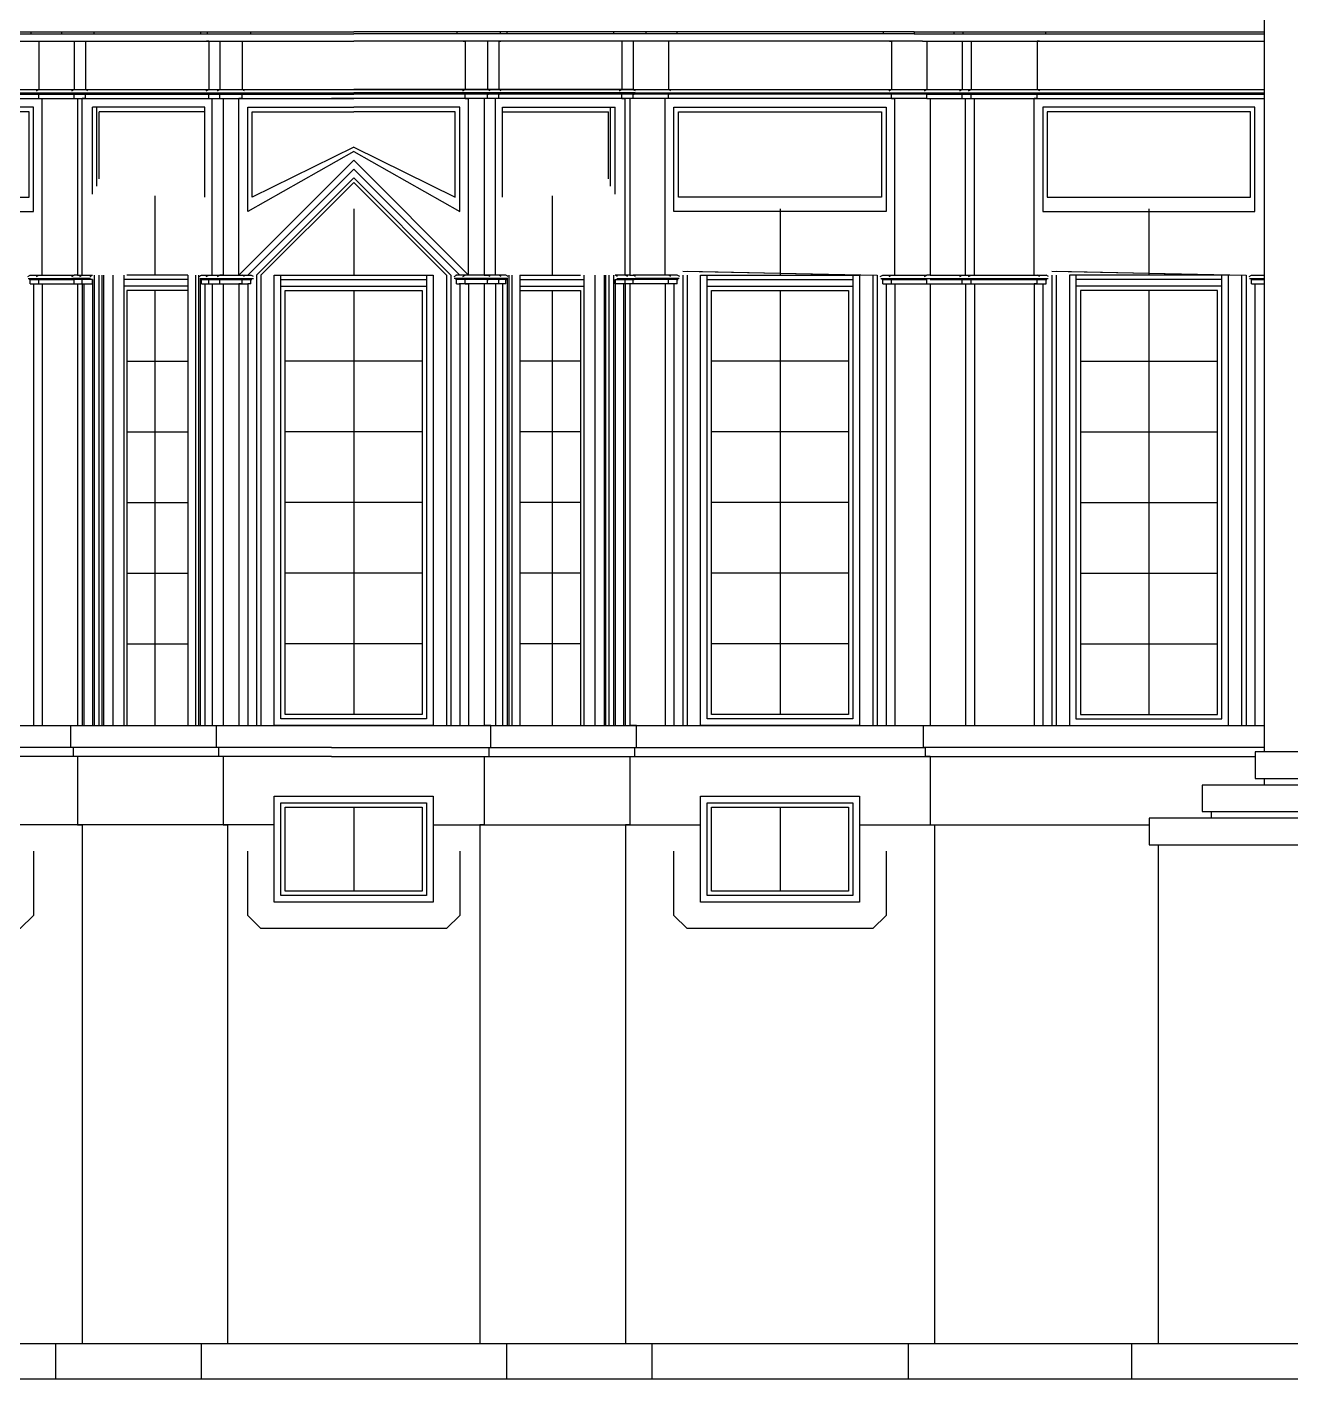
# Model space of a CAD drawing. Header units: metres. Extents: x -770 to 770, y 0 to 641.
# Drawn here: x -381.1 to -95, y 0 to 306.2 of the extents above; entities that cross this region are included whole.
import ezdxf

# ---------------------------------------------------------------- set-up
doc = ezdxf.new("R2010")
doc.units = ezdxf.units.M

msp = doc.modelspace()

# ---------------------------------------------------------------- linework, layer by layer
at = {"layer": 'EL-Stair'}
for points in [[(103.71, 142), (-103.09, 142), (-103.09, 136), (103.71, 136)], [(-101.09, 136), (-101.09, 134.5), (-115.09, 134.5), (-115.09, 128.5), (115.71, 128.5)], [(-113.09, 128.5), (-113.09, 127), (-127.09, 127), (-127.09, 121), (127.71, 121)], [(-125.09, 121), (-125.09, 119.5)]]:
    msp.add_lwpolyline(points, dxfattribs=at)
at = {"layer": 'EL-Trim', "color": 8}
for p, q in [((-312.19, 143), (-436.42, 143)), ((-312.19, 143), (-177.96, 143)), ((-101.09, 143), (-177.73, 143))]:
    msp.add_line(p, q, dxfattribs=at)
at = {"layer": 'EL-Wall'}
for p, q in [((-370.73, 143), (-370.73, 141)), ((-369.69, 141), (-370.73, 141)), ((-337.78, 143, -0.34), (-337.78, 141, -0.34)), ((-336.74, 141, -0.34), (-337.78, 141, -0.34)), ((-277.63, 141, -0.34), (-276.59, 141, -0.34)), ((-276.59, 143, -0.34), (-276.59, 141, -0.34)), ((-244.67, 141), (-243.63, 141)), ((-243.63, 143), (-243.63, 141)), ((-177.73, 141), (-177.73, 143)), ((-176.69, 141), (-177.73, 141))]:
    msp.add_line(p, q, dxfattribs=at)
for points in [[(-370.73, 143), (-371.19, 143), (-371.19, 148), (-369.69, 148)], [(-243.63, 143), (-243.17, 143), (-243.17, 148), (-244.67, 148)], [(-177.73, 143), (-178.19, 143), (-178.19, 148), (-101.09, 148)]]:
    msp.add_lwpolyline(points, dxfattribs=at)
at = {"layer": 'EL-Wall', "elevation": -0.34}
for points in [[(-337.78, 143), (-338.24, 143), (-338.24, 148), (-336.74, 148)], [(-276.59, 143), (-276.13, 143), (-276.13, 148), (-277.63, 148)]]:
    msp.add_lwpolyline(points, dxfattribs=at)
at = {"layer": 'EL-Window'}
for p, q in [((-210.69, 265), (-210.69, 250)), ((-127.19, 265), (-127.19, 250)), ((-227.19, 249), (-194.19, 249)), ((-225.69, 250), (-195.69, 250)), ((-110.69, 249), (-143.69, 249)), ((-112.19, 250), (-142.19, 250)), ((-227.19, 247.5), (-194.19, 247.5)), ((-210.69, 246.5), (-210.69, 150.5)), ((-110.69, 247.5), (-143.69, 247.5)), ((-127.19, 246.5), (-127.19, 150.5)), ((-195.19, 230.5), (-226.19, 230.5)), ((-142.69, 230.5), (-111.69, 230.5)), ((-195.19, 214.5), (-226.19, 214.5)), ((-142.69, 214.5), (-111.69, 214.5)), ((-195.19, 198.5), (-226.19, 198.5)), ((-142.69, 198.5), (-111.69, 198.5)), ((-195.19, 182.5), (-226.19, 182.5)), ((-142.69, 182.5), (-111.69, 182.5)), ((-195.19, 166.5), (-226.19, 166.5)), ((-142.69, 166.5), (-111.69, 166.5))]:
    msp.add_line(p, q, dxfattribs=at)
at = {"layer": 'EL-Window', "color": 1}
for points in [[(-192.69, 250), (-192.69, 148), (-228.69, 148), (-228.69, 250)], [(-145.19, 250), (-145.19, 148), (-109.19, 148), (-109.19, 250)]]:
    msp.add_lwpolyline(points, close=True, dxfattribs=at)
at = {"layer": 'EL-Window', "color": 8}
for points in [[(-194.19, 250), (-194.19, 149.5), (-227.19, 149.5), (-227.19, 250)], [(-143.69, 250), (-143.69, 149.5), (-110.69, 149.5), (-110.69, 250)], [(-195.19, 246.5), (-195.19, 150.5), (-226.19, 150.5), (-226.19, 246.5)], [(-142.69, 246.5), (-142.69, 150.5), (-111.69, 150.5), (-111.69, 246.5)]]:
    msp.add_lwpolyline(points, close=True, dxfattribs=at)
for points in [[(-225.69, 250), (-195.69, 250)], [(-112.19, 250), (-142.19, 250)]]:
    msp.add_lwpolyline(points, dxfattribs=at)
at = {"layer": 'FP-Above'}
for points in [[(-290.69, 119.5), (-290.69, 109.5), (-323.69, 109.5), (-323.69, 119.5)], [(-291.69, 119.5), (-291.69, 110.5), (-322.69, 110.5), (-322.69, 119.5)], [(-307.19, 119.5), (-307.19, 110.5)], [(-194.19, 119.5), (-194.19, 109.5), (-227.19, 109.5), (-227.19, 119.5)], [(-195.19, 119.5), (-195.19, 110.5), (-226.19, 110.5), (-226.19, 119.5)], [(-210.69, 119.5), (-210.69, 110.5)]]:
    msp.add_lwpolyline(points, dxfattribs=at)
at = {"layer": 'FP-Footing'}
for p, q in [((-368.69, 119.5), (-368.69, 8)), ((-335.74, 119.5, -0.34), (-335.74, 8, -0.34)), ((-278.63, 119.5, -0.34), (-278.63, 8, -0.34)), ((-245.69, 119.5), (-245.69, 8)), ((-175.69, 119.5), (-175.69, 8)), ((-125.09, 119.5), (-125.09, 8)), ((-769.69, 8), (769.69, 8)), ((-374.69, 8), (-374.69, 0)), ((-341.74, 8, -0.34), (-341.74, 0, -0.34)), ((-272.63, 8, -0.34), (-272.63, 0, -0.34)), ((-239.69, 8), (-239.69, 0)), ((-181.69, 8), (-181.69, 0)), ((-131.09, 8), (-131.09, 0)), ((-769.69, 0), (0.31, 0))]:
    msp.add_line(p, q, dxfattribs=at)
for points in [[(-379.69, 119.5), (-379.69, 105), (-382.69, 102), (-424.69, 102), (-427.69, 105), (-427.69, 119.5)], [(-283.19, 119.5), (-283.19, 105), (-286.19, 102), (-328.19, 102), (-331.19, 105), (-331.19, 119.5)], [(-289.19, 119.5), (-289.19, 108), (-325.19, 108), (-325.19, 119.5)], [(-186.69, 119.5), (-186.69, 105), (-189.69, 102), (-231.69, 102), (-234.69, 105), (-234.69, 119.5)], [(-192.69, 119.5), (-192.69, 108), (-228.69, 108), (-228.69, 119.5)]]:
    msp.add_lwpolyline(points, dxfattribs=at)
at = {"layer": 'FP-Hatch'}
for p, q in [((-307.19, 265), (-307.19, 250)), ((-344.76, 249, -0.34), (-359.24, 249, -0.34)), ((-344.76, 250, -0.34), (-358.53, 250, -0.34)), ((-323.69, 249), (-290.69, 249)), ((-322.19, 250), (-292.19, 250)), ((-269.61, 250, -0.34), (-255.84, 250, -0.34)), ((-269.61, 249, -0.34), (-255.13, 249, -0.34)), ((-344.76, 247.5, -0.34), (-359.24, 247.5, -0.34)), ((-323.69, 247.5), (-290.69, 247.5)), ((-307.19, 246.5), (-307.19, 150.5)), ((-269.61, 247.5, -0.34), (-255.13, 247.5, -0.34)), ((-358.53, 230.5, -0.34), (-344.76, 230.5, -0.34)), ((-291.69, 230.5), (-322.69, 230.5)), ((-255.84, 230.5, -0.34), (-269.61, 230.5, -0.34)), ((-358.53, 214.5, -0.34), (-344.76, 214.5, -0.34)), ((-291.69, 214.5), (-322.69, 214.5)), ((-255.84, 214.5, -0.34), (-269.61, 214.5, -0.34)), ((-358.53, 198.5, -0.34), (-344.76, 198.5, -0.34)), ((-291.69, 198.5), (-322.69, 198.5)), ((-255.84, 198.5, -0.34), (-269.61, 198.5, -0.34)), ((-358.53, 182.5, -0.34), (-344.76, 182.5, -0.34)), ((-291.69, 182.5), (-322.69, 182.5)), ((-255.84, 182.5, -0.34), (-269.61, 182.5, -0.34)), ((-358.53, 166.5, -0.34), (-344.76, 166.5, -0.34)), ((-291.69, 166.5), (-322.69, 166.5)), ((-255.84, 166.5, -0.34), (-269.61, 166.5, -0.34))]:
    msp.add_line(p, q, dxfattribs=at)
at = {"layer": 'FP-Hatch', "elevation": -0.34}
for points in [[(-352.17, 250), (-352.17, 267.92)], [(-262.2, 250), (-262.2, 267.92)], [(-344.76, 246.5), (-358.53, 246.5)], [(-352.17, 148), (-352.17, 246.56)], [(-269.61, 246.5), (-255.84, 246.5)], [(-262.2, 148), (-262.2, 246.56)]]:
    msp.add_lwpolyline(points, dxfattribs=at)
at = {"layer": 'FP-Proposed Wall'}
for p, q in [((-101.09, 322), (-101.09, 142)), ((-373.31, 305.12), (-373.31, 304.62)), ((-340.37, 305.12, -0.34), (-340.37, 304.62, -0.34)), ((-274, 305.12, -0.34), (-274, 304.62, -0.34)), ((-241.04, 305.12), (-241.04, 304.62)), ((-241.04, 305.12), (-241.04, 304.62)), ((-180.31, 305.12), (-180.31, 304.62)), ((-371.44, 303), (-370.44, 303)), ((-370.44, 303), (-370.44, 292)), ((-338.49, 303, -0.34), (-337.49, 303, -0.34)), ((-337.49, 303, -0.34), (-337.49, 292, -0.34)), ((-275.88, 303, -0.34), (-276.88, 303, -0.34)), ((-276.88, 303, -0.34), (-276.88, 292, -0.34)), ((-243.92, 303), (-243.92, 292)), ((-242.92, 303), (-243.92, 303)), ((-243.91, 302.99), (-243.92, 291.99)), ((-242.91, 302.99), (-243.91, 302.99)), ((-178.44, 303), (-177.44, 303)), ((-177.44, 303), (-177.44, 292)), ((-370.99, 291.72), (-370.44, 292)), ((-370.99, 291.72), (-370.44, 292)), ((-370.44, 291), (-370.63, 291)), ((-370.44, 290), (-370.44, 291)), ((-338.04, 291.72, -0.34), (-337.49, 292, -0.34)), ((-337.49, 291, -0.34), (-337.68, 291, -0.34)), ((-337.49, 290, -0.34), (-337.49, 291, -0.34)), ((-276.33, 291.72, -0.34), (-276.88, 292, -0.34)), ((-276.88, 291, -0.34), (-276.69, 291, -0.34)), ((-276.88, 290, -0.34), (-276.88, 291, -0.34)), ((-243.37, 291.72), (-243.92, 292)), ((-243.37, 291.72), (-243.92, 291.99)), ((-243.92, 291), (-243.73, 291)), ((-243.92, 290), (-243.92, 291)), ((-243.92, 289.99), (-243.92, 290.99)), ((-243.92, 290.99), (-243.73, 290.99)), ((-177.99, 291.72), (-177.44, 292)), ((-177.44, 291), (-177.63, 291)), ((-177.44, 290), (-177.44, 291)), ((-370.44, 290), (-369.69, 290)), ((-369.69, 290), (-369.69, 250)), ((-337.49, 290, -0.34), (-336.74, 290, -0.34)), ((-276.88, 290, -0.34), (-277.63, 290, -0.34)), ((-243.92, 290), (-244.67, 290)), ((-244.67, 290), (-244.67, 250)), ((-243.92, 289.99), (-244.67, 289.99)), ((-177.44, 290), (-176.69, 290)), ((-370.99, 249.72), (-370.44, 250)), ((-370.44, 249), (-370.63, 249)), ((-369.69, 250), (-370.44, 250)), ((-370.44, 248), (-370.44, 249)), ((-338.04, 249.72, -0.34), (-337.49, 250, -0.34)), ((-337.49, 249, -0.34), (-337.68, 249, -0.34)), ((-336.74, 250, -0.34), (-337.49, 250, -0.34)), ((-337.49, 248, -0.34), (-337.49, 249, -0.34)), ((-277.63, 250, -0.34), (-276.88, 250, -0.34)), ((-276.33, 249.72, -0.34), (-276.88, 250, -0.34)), ((-276.88, 249, -0.34), (-276.69, 249, -0.34)), ((-276.88, 248, -0.34), (-276.88, 249, -0.34)), ((-244.67, 250), (-243.92, 250)), ((-244.67, 249.99), (-243.92, 249.99)), ((-243.37, 249.72), (-243.92, 250)), ((-243.37, 249.72), (-243.92, 249.99)), ((-243.92, 249), (-243.73, 249)), ((-243.92, 248), (-243.92, 249)), ((-243.92, 247.99), (-243.92, 248.99)), ((-243.92, 248.99), (-243.73, 248.99)), ((-177.99, 249.72), (-177.44, 250)), ((-177.44, 249), (-177.63, 249)), ((-176.69, 250), (-177.44, 250)), ((-177.44, 248), (-177.44, 249)), ((-370.44, 248), (-369.69, 248)), ((-369.69, 248), (-369.69, 148)), ((-337.49, 248, -0.34), (-336.74, 248, -0.34)), ((-276.88, 248, -0.34), (-277.63, 248, -0.34)), ((-244.67, 248), (-244.67, 148)), ((-243.92, 248), (-244.67, 248)), ((-243.92, 247.99), (-244.67, 247.99)), ((-177.44, 248), (-176.69, 248)), ((-436.19, 148), (-178.19, 148))]:
    msp.add_line(p, q, dxfattribs=at)
at = {"layer": 'FP-Proposed Wall', "color": 8}
for p, q in [((-436.94, 305.12), (-307.19, 305.12)), ((-436.28, 304.62), (-307.19, 304.62)), ((-380.31, 305.12), (-380.31, 304.62)), ((-373.31, 305.12), (-307.19, 305.12, -0.34)), ((-373.31, 305.12), (-307.19, 305.12, -1.81)), ((-373.31, 304.62), (-307.19, 304.62, -0.34)), ((-373.31, 304.62), (-307.19, 304.62, -1.81)), ((-366.02, 305.12, -0.34), (-366.02, 304.62, -0.34)), ((-341.88, 305.12, -0.34), (-341.88, 304.62, -0.34)), ((-330.56, 305.12), (-330.56, 304.62)), ((-180.31, 305.12), (-307.19, 305.12)), ((-241.04, 305.12), (-307.19, 305.12, -1.81)), ((-241.04, 305.12), (-307.19, 305.12, -0.34)), ((-180.31, 304.62), (-307.19, 304.62)), ((-241.04, 304.62), (-307.19, 304.62, -1.81)), ((-241.04, 304.62), (-307.19, 304.62, -0.34)), ((-283.81, 305.12), (-283.81, 304.62)), ((-272.49, 305.12, -0.34), (-272.49, 304.62, -0.34)), ((-248.35, 305.12, -0.34), (-248.35, 304.62, -0.34)), ((-234.07, 305.12), (-234.07, 304.62)), ((-187.32, 305.12), (-187.32, 304.62)), ((-180.31, 305.12), (-101.09, 305.12)), ((-180.31, 304.62), (-101.09, 304.62)), ((-169.31, 305.12), (-169.31, 304.62)), ((-150.56, 305.12), (-150.56, 304.62)), ((-378.94, 303), (-378.44, 303)), ((-378.44, 303), (-378.44, 292)), ((-367.9, 303, -0.34), (-367.9, 292, -0.34)), ((-340.01, 303, -0.34), (-340.01, 292, -0.34)), ((-332.44, 303), (-332.44, 292)), ((-281.94, 303), (-281.94, 292)), ((-274.36, 303, -0.34), (-274.36, 292, -0.34)), ((-246.47, 303, -0.34), (-246.47, 292, -0.34)), ((-235.94, 303), (-235.94, 292)), ((-235.44, 303), (-235.94, 303)), ((-185.94, 303), (-185.44, 303)), ((-185.44, 303), (-185.44, 292)), ((-167.94, 303), (-167.44, 303)), ((-167.44, 303), (-167.44, 292)), ((-152.44, 303), (-152.44, 292)), ((-151.94, 303), (-152.44, 303)), ((-700.88, 291.25), (-101.09, 291.25)), ((-700.44, 292), (-101.09, 292)), ((-436.75, 291), (-312.19, 291)), ((-378.99, 291.72), (-378.44, 292)), ((-378.44, 290), (-378.44, 291)), ((-370.88, 291.25), (-307.19, 291.25, -0.34)), ((-370.88, 291.25), (-307.19, 291.25, -0.34)), ((-370.44, 292), (-307.19, 292, -0.34)), ((-370.44, 292), (-307.19, 292, -0.34)), ((-370.44, 291), (-307.19, 291, -0.34)), ((-370.44, 291), (-307.19, 291, -0.34)), ((-367.35, 291.72, -0.34), (-367.9, 292, -0.34)), ((-367.9, 291, -0.34), (-367.71, 291, -0.34)), ((-367.9, 290, -0.34), (-367.9, 291, -0.34)), ((-340.56, 291.72, -0.34), (-340.01, 292, -0.34)), ((-340.01, 291, -0.34), (-340.2, 291, -0.34)), ((-340.01, 290, -0.34), (-340.01, 291, -0.34)), ((-331.89, 291.72), (-332.44, 292)), ((-332.44, 291), (-332.25, 291)), ((-332.44, 290), (-332.44, 291)), ((-177.63, 291), (-312.19, 291)), ((-243.92, 292), (-307.19, 292, -0.34)), ((-243.92, 292), (-307.19, 292, -0.34)), ((-243.48, 291.25), (-307.19, 291.25, -0.34)), ((-243.48, 291.25), (-307.19, 291.25, -0.34)), ((-243.92, 291), (-307.19, 291, -0.34)), ((-243.92, 291), (-307.19, 291, -0.34)), ((-282.48, 291.72), (-281.94, 292)), ((-281.94, 291), (-282.12, 291)), ((-281.94, 290), (-281.94, 291)), ((-273.82, 291.72, -0.34), (-274.36, 292, -0.34)), ((-274.36, 291, -0.34), (-274.18, 291, -0.34)), ((-274.36, 290, -0.34), (-274.36, 291, -0.34)), ((-247.02, 291.72, -0.34), (-246.47, 292, -0.34)), ((-246.47, 291, -0.34), (-246.66, 291, -0.34)), ((-246.47, 290, -0.34), (-246.47, 291, -0.34)), ((-235.39, 291.72), (-235.94, 292)), ((-235.94, 291), (-235.75, 291)), ((-235.94, 290), (-235.94, 291)), ((-185.99, 291.72), (-185.44, 292)), ((-185.44, 291), (-185.63, 291)), ((-185.44, 290), (-185.44, 291)), ((-177.44, 291), (-101.09, 291)), ((-167.99, 291.72), (-167.44, 292)), ((-167.44, 290), (-167.44, 291)), ((-151.89, 291.72), (-152.44, 292)), ((-152.44, 290), (-152.44, 291)), ((-378.44, 290), (-377.69, 290)), ((-377.69, 250), (-377.69, 290)), ((-367.9, 290, -0.34), (-368.65, 290, -0.34)), ((-368.65, 250, -0.34), (-368.65, 290, -0.34)), ((-366.33, 268.35, -0.34), (-366.33, 288, -0.34)), ((-365.33, 270.16, -0.34), (-365.33, 288, -0.34)), ((-340.01, 290, -0.34), (-339.26, 290, -0.34)), ((-339.26, 250, -0.34), (-339.26, 290, -0.34)), ((-332.44, 290), (-333.19, 290)), ((-333.19, 250), (-333.19, 290)), ((-281.94, 290), (-281.19, 290)), ((-281.19, 250), (-281.19, 290)), ((-274.36, 290, -0.34), (-275.11, 290, -0.34)), ((-275.11, 250, -0.34), (-275.11, 290, -0.34)), ((-249.04, 270.16, -0.34), (-249.04, 288, -0.34)), ((-248.04, 268.35, -0.34), (-248.04, 288, -0.34)), ((-246.47, 290, -0.34), (-245.72, 290, -0.34)), ((-245.72, 250, -0.34), (-245.72, 290, -0.34)), ((-235.94, 290), (-236.69, 290)), ((-236.69, 250), (-236.69, 290)), ((-185.44, 290), (-184.69, 290)), ((-184.69, 250), (-184.69, 290)), ((-167.44, 290), (-166.69, 290)), ((-166.69, 250), (-166.69, 290)), ((-152.44, 290), (-153.19, 290)), ((-153.19, 250), (-153.19, 290)), ((-364.83, 271.83, -0.34), (-364.83, 287, -0.34)), ((-340.87, 287), (-364.83, 287)), ((-273.5, 287), (-249.54, 287)), ((-249.54, 271.83, -0.34), (-249.54, 287, -0.34)), ((-380.88, 249.25), (-370.88, 249.25)), ((-380.44, 249), (-370.63, 249)), ((-378.99, 249.72), (-378.44, 250)), ((-378.44, 248), (-378.44, 249)), ((-366.77, 249.25), (-370.88, 249.25, 0.34)), ((-366.33, 249), (-370.63, 249, 0.34)), ((-364.91, 250, -0.34), (-364.91, 148, -0.34)), ((-364.21, 250, -0.34), (-364.21, 148, -0.34)), ((-363.85, 250, -0.34), (-363.85, 148, -0.34)), ((-342.06, 249.25), (-329.89, 249.25)), ((-341.81, 249), (-330.33, 249)), ((-340.56, 249.72, -0.34), (-340.01, 250, -0.34)), ((-340.01, 249, -0.34), (-340.2, 249, -0.34)), ((-340.01, 248, -0.34), (-340.01, 249, -0.34)), ((-331.89, 249.72), (-332.44, 250)), ((-332.44, 249), (-332.25, 249)), ((-332.44, 248), (-332.44, 249)), ((-272.31, 249.25), (-284.48, 249.25)), ((-272.56, 249), (-284.04, 249)), ((-282.48, 249.72), (-281.94, 250)), ((-281.94, 249), (-282.12, 249)), ((-281.94, 248), (-281.94, 249)), ((-273.82, 249.72, -0.34), (-274.36, 250, -0.34)), ((-274.36, 249, -0.34), (-274.18, 249, -0.34)), ((-274.36, 248, -0.34), (-274.36, 249, -0.34)), ((-250.52, 250, -0.34), (-250.52, 148, -0.34)), ((-250.17, 250, -0.34), (-250.17, 148, -0.34)), ((-249.46, 250, -0.34), (-249.46, 148, -0.34)), ((-248.04, 249), (-243.73, 249, 0.34)), ((-247.61, 249.25), (-243.48, 249.25, 0.34)), ((-233.94, 249), (-243.75, 249)), ((-233.5, 249.25), (-243.5, 249.25)), ((-235.39, 249.72), (-235.94, 250)), ((-235.94, 248), (-235.94, 249)), ((-187.88, 249.25), (-150, 249.25)), ((-187.44, 249), (-177.63, 249)), ((-185.99, 249.72), (-185.44, 250)), ((-185.44, 248), (-185.44, 249)), ((-176.69, 249), (-150.44, 249)), ((-167.99, 249.72), (-167.44, 250)), ((-167.44, 248), (-167.44, 249)), ((-151.89, 249.72), (-152.44, 250)), ((-152.44, 248), (-152.44, 249)), ((-104.38, 249.25), (-101.09, 249.25)), ((-103.94, 249), (-101.09, 249)), ((-378.44, 248), (-377.69, 248)), ((-368.65, 248, -0.34), (-368.65, 148, -0.34)), ((-368.3, 248, -0.34), (-368.3, 148, -0.34)), ((-358.53, 246.5, -0.34), (-358.53, 148, -0.34)), ((-340.01, 248, -0.34), (-339.26, 248, -0.34)), ((-332.44, 248), (-333.19, 248)), ((-281.94, 248), (-281.19, 248)), ((-274.36, 248, -0.34), (-275.11, 248, -0.34)), ((-255.84, 246.5, -0.34), (-255.84, 148, -0.34)), ((-246.08, 248, -0.34), (-246.08, 148, -0.34)), ((-245.72, 248, -0.34), (-245.72, 148, -0.34)), ((-235.94, 248), (-236.69, 248)), ((-185.44, 248), (-184.69, 248)), ((-167.44, 248), (-166.69, 248)), ((-152.44, 248), (-153.19, 248))]:
    msp.add_line(p, q, dxfattribs=at)
at = {"layer": 'FP-Proposed Wall', "color": 1}
for p, q in [((-436.94, 303), (-307.19, 303)), ((-370.44, 303), (-307.19, 303, -0.34)), ((-370.44, 303), (-307.19, 303, -1.81)), ((-178.44, 303), (-307.19, 303)), ((-243.92, 303), (-307.19, 303, -1.81)), ((-243.92, 303), (-307.19, 303, -0.34)), ((-177.44, 303), (-101.09, 303)), ((-436.94, 290), (-312.19, 290)), ((-369.69, 290), (-307.19, 290, -0.34)), ((-369.69, 290), (-307.19, 290, -0.34)), ((-177.44, 290), (-312.19, 290)), ((-244.67, 290), (-307.19, 290, -0.34)), ((-244.67, 290), (-307.19, 290, -0.34)), ((-176.69, 290), (-101.09, 290)), ((-361.73, 250, -0.34), (-361.73, 148, -0.34)), ((-359.24, 250, -0.34), (-359.24, 148, -0.34)), ((-344.76, 250, -0.34), (-344.76, 148, -0.34)), ((-269.61, 250, -0.34), (-269.61, 148, -0.34)), ((-255.13, 250, -0.34), (-255.13, 148, -0.34)), ((-252.64, 250, -0.34), (-252.64, 148, -0.34)), ((-312.19, 141), (-437.69, 141)), ((-312.19, 141), (-103.09, 141)), ((101.71, 134.5), (-101.09, 134.5)), ((113.71, 127), (-113.09, 127)), ((-325.19, 125.5), (-385.69, 125.5)), ((-289.19, 125.5), (-228.69, 125.5)), ((-192.69, 125.5), (-127.09, 125.5))]:
    msp.add_line(p, q, dxfattribs=at)
at = {"layer": 'FP-Proposed Wall', "color": 8, "elevation": -0.34}
for points in [[(-367.9, 303), (-367.4, 303)], [(-340.01, 303), (-340.51, 303)], [(-274.36, 303), (-273.86, 303)], [(-246.47, 303), (-246.97, 303)], [(-340.87, 267.62), (-340.87, 288)], [(-273.5, 267.62), (-273.5, 288)], [(-342.99, 250), (-342.99, 148)], [(-342.29, 250), (-342.29, 148)], [(-341.93, 250), (-341.93, 250)], [(-341.93, 249.21), (-341.93, 148)], [(-339.26, 250), (-339.26, 250)], [(-275.11, 250), (-275.11, 250)], [(-272.44, 250), (-272.44, 250)], [(-272.44, 249.21), (-272.44, 148)], [(-272.09, 250), (-272.09, 148)], [(-271.38, 250), (-271.38, 148)], [(-339.26, 248), (-339.26, 148)], [(-275.11, 248), (-275.11, 148)]]:
    msp.add_lwpolyline(points, dxfattribs=at)
at = {"layer": 'FP-Proposed Wall', "color": 8}
for points in [[(-332.44, 303), (-331.94, 303)], [(-282.44, 303), (-281.94, 303)], [(-340.87, 288), (-366.33, 288)], [(-307.19, 278), (-331.19, 264.42), (-331.19, 288), (-307.19, 288)], [(-307.19, 278), (-283.19, 264.42), (-283.19, 288), (-307.19, 288)], [(-273.5, 288), (-248.04, 288)], [(-307.19, 279), (-330.19, 267.66), (-330.19, 287), (-307.19, 287)], [(-307.19, 279), (-284.19, 267.66), (-284.19, 287), (-307.19, 287)], [(-307.19, 276), (-333.19, 250)], [(-307.19, 276), (-281.19, 250)], [(-307.19, 272), (-329.19, 250), (-329.19, 148)], [(-307.19, 271), (-328.19, 250), (-328.19, 148)], [(-307.19, 272), (-285.19, 250), (-285.19, 148)], [(-307.19, 271), (-286.19, 250), (-286.19, 148)], [(-333.19, 250), (-333.19, 250)], [(-322.19, 250), (-292.19, 250)], [(-281.19, 250), (-281.19, 250)], [(-232.69, 250), (-232.69, 148)], [(-232.67, 250.91), (-188.69, 250), (-188.69, 148)], [(-231.69, 250), (-231.69, 148)], [(-231.67, 250.87), (-189.69, 250), (-189.69, 148)], [(-149.19, 250), (-149.19, 148)], [(-149.17, 250.91), (-105.19, 250), (-105.19, 148)], [(-148.19, 250), (-148.19, 148)], [(-148.17, 250.87), (-106.19, 250), (-106.19, 148)], [(-377.69, 248), (-377.69, 148)], [(-333.19, 248), (-333.19, 148)], [(-281.19, 248), (-281.19, 148)], [(-236.69, 248), (-236.69, 148)], [(-184.69, 248), (-184.69, 148)], [(-166.69, 248), (-166.69, 148)], [(-153.19, 248), (-153.19, 148)], [(-323.69, 119.5), (-323.69, 130.5), (-290.69, 130.5)], [(-322.69, 119.5), (-322.69, 129.5), (-291.69, 129.5)], [(-307.19, 129.5), (-307.19, 119.5)], [(-291.69, 129.5), (-291.69, 119.5)], [(-290.69, 130.5), (-290.69, 119.5)], [(-227.19, 119.5), (-227.19, 130.5), (-194.19, 130.5)], [(-226.19, 119.5), (-226.19, 129.5), (-195.19, 129.5)], [(-210.69, 129.5), (-210.69, 119.5)], [(-195.19, 129.5), (-195.19, 119.5)], [(-194.19, 130.5), (-194.19, 119.5)]]:
    msp.add_lwpolyline(points, dxfattribs=at)
for points in [[(-379.69, 288), (-427.69, 288), (-427.69, 264.42), (-379.69, 264.42)], [(-234.69, 288), (-186.69, 288), (-186.69, 264.42), (-234.69, 264.42)], [(-103.19, 288), (-151.19, 288), (-151.19, 264.42), (-103.19, 264.42)], [(-380.69, 287), (-426.69, 287), (-426.69, 267.66), (-380.69, 267.66)], [(-233.69, 287), (-187.69, 287), (-187.69, 267.66), (-233.69, 267.66)], [(-104.19, 287), (-150.19, 287), (-150.19, 267.66), (-104.19, 267.66)], [(-290.69, 250), (-290.69, 149.5), (-323.69, 149.5), (-323.69, 250)], [(-291.69, 246.5), (-291.69, 150.5), (-322.69, 150.5), (-322.69, 246.5)]]:
    msp.add_lwpolyline(points, close=True, dxfattribs=at)
at = {"layer": 'FP-Proposed Wall'}
for points in [[(-369.69, 290), (-369.69, 250)], [(-244.67, 289.99), (-244.67, 249.99)], [(-176.69, 290), (-176.69, 250)], [(-369.69, 248), (-369.69, 148)], [(-244.67, 247.99), (-244.68, 147.99)], [(-176.69, 248), (-176.69, 148)], [(-369.69, 141), (-369.69, 125.5), (-368.69, 125.5), (-368.69, 119.5)], [(-244.69, 141), (-244.69, 125.5), (-245.69, 125.5), (-245.69, 119.5)], [(-176.69, 141), (-176.69, 125.5), (-175.69, 125.5), (-175.69, 119.5)]]:
    msp.add_lwpolyline(points, dxfattribs=at)
at = {"layer": 'FP-Proposed Wall', "elevation": -0.34}
for points in [[(-336.74, 290), (-336.74, 250)], [(-277.63, 290), (-277.63, 250)], [(-336.74, 248), (-336.74, 148)], [(-277.63, 248), (-277.63, 148)], [(-336.74, 141), (-336.74, 125.5), (-335.74, 125.5), (-335.74, 119.5)], [(-277.63, 141), (-277.63, 125.5), (-278.63, 125.5), (-278.63, 119.5)]]:
    msp.add_lwpolyline(points, dxfattribs=at)
at = {"layer": 'FP-Proposed Wall', "color": 1}
msp.add_lwpolyline([(-289.19, 250), (-289.19, 148), (-325.19, 148), (-325.19, 250)], close=True, dxfattribs=at)
for points in [[(-325.19, 119.5), (-325.19, 132), (-289.19, 132)], [(-289.19, 132), (-289.19, 119.5)], [(-228.69, 119.5), (-228.69, 132), (-192.69, 132)], [(-192.69, 132), (-192.69, 119.5)]]:
    msp.add_lwpolyline(points, dxfattribs=at)
at = {"layer": 'FP-Stair'}
for p, q in [((-171.31, 305.12), (-171.31, 304.62)), ((-169.94, 303), (-169.44, 303)), ((-169.44, 303), (-169.44, 292)), ((-169.99, 291.72), (-169.44, 292)), ((-169.44, 291), (-169.63, 291)), ((-169.44, 290), (-169.44, 291)), ((-169.44, 290), (-168.69, 290)), ((-168.69, 250), (-168.69, 290)), ((-380.99, 249.72), (-380.44, 250)), ((-380.44, 249), (-380.63, 249)), ((-380.44, 250), (-370.44, 250)), ((-380.44, 248), (-380.44, 249)), ((-369.69, 250, 0.34), (-366.33, 250)), ((-369.2, 249.72, -0.34), (-368.65, 250, -0.34)), ((-368.65, 249, -0.34), (-368.84, 249, -0.34)), ((-368.65, 249, -0.34), (-368.84, 249, -0.34)), ((-368.65, 248, -0.34), (-368.65, 249, -0.34)), ((-366.88, 249.72, -0.34), (-366.33, 250, -0.34)), ((-366.33, 249, -0.34), (-366.52, 249, -0.34)), ((-366.33, 249, -0.34), (-366.33, 148, -0.34)), ((-366.33, 248, -0.34), (-366.33, 249, -0.34)), ((-365.97, 250, -0.34), (-365.97, 148, -0.34)), ((-342.17, 249.72, -0.34), (-341.62, 250, -0.34)), ((-341.62, 249, -0.34), (-341.81, 249, -0.34)), ((-341.62, 250), (-330.33, 250)), ((-341.62, 248, -0.34), (-341.62, 249, -0.34)), ((-329.89, 249.72), (-330.44, 250)), ((-330.44, 249), (-330.25, 249)), ((-330.44, 248), (-330.44, 249)), ((-284.48, 249.72), (-283.94, 250)), ((-283.94, 249), (-284.12, 249)), ((-272.75, 250), (-284.04, 250)), ((-283.94, 248), (-283.94, 249)), ((-272.2, 249.72, -0.34), (-272.75, 250, -0.34)), ((-272.75, 249, -0.34), (-272.56, 249, -0.34)), ((-272.75, 248, -0.34), (-272.75, 249, -0.34)), ((-248.4, 250, -0.34), (-248.4, 148, -0.34)), ((-247.5, 249.72, -0.34), (-248.04, 250, -0.34)), ((-244.67, 250, 0.34), (-248.04, 250)), ((-248.04, 249, -0.34), (-247.86, 249, -0.34)), ((-248.04, 249, -0.34), (-248.04, 148, -0.34)), ((-248.04, 248, -0.34), (-248.04, 249, -0.34)), ((-245.17, 249.72, -0.34), (-245.72, 250, -0.34)), ((-245.72, 249, -0.34), (-245.53, 249, -0.34)), ((-245.72, 248, -0.34), (-245.72, 249, -0.34)), ((-233.94, 250), (-243.94, 250)), ((-233.39, 249.72), (-233.94, 250)), ((-233.94, 249), (-233.75, 249)), ((-233.94, 248), (-233.94, 249)), ((-187.99, 249.72), (-187.44, 250)), ((-187.44, 249), (-187.63, 249)), ((-187.44, 250), (-177.44, 250)), ((-187.44, 248), (-187.44, 249)), ((-176.69, 250), (-150.44, 250)), ((-169.99, 249.72), (-169.44, 250)), ((-169.44, 249), (-169.63, 249)), ((-169.44, 248), (-169.44, 249)), ((-149.89, 249.72), (-150.44, 250)), ((-150.44, 249), (-150.25, 249)), ((-150.44, 248), (-150.44, 249)), ((-104.49, 249.72), (-103.94, 250)), ((-103.94, 249), (-104.13, 249)), ((-103.94, 250), (-101.09, 250)), ((-103.94, 248), (-103.94, 249)), ((-380.44, 248), (-370.44, 248)), ((-369.69, 248, 0.34), (-366.33, 248)), ((-341.62, 248), (-331.08, 248)), ((-341.62, 248, -0.34), (-340.87, 248, -0.34)), ((-330.44, 248), (-331.19, 248)), ((-283.94, 248), (-283.19, 248)), ((-272.75, 248), (-283.29, 248)), ((-272.75, 248, -0.34), (-273.5, 248, -0.34)), ((-244.67, 248, 0.34), (-248.04, 248)), ((-233.94, 248), (-243.94, 248)), ((-187.44, 248), (-177.44, 248)), ((-176.69, 248), (-150.44, 248)), ((-103.94, 248), (-101.09, 248))]:
    msp.add_line(p, q, dxfattribs=at)
for points in [[(-307.19, 274), (-331.19, 250)], [(-307.19, 274), (-283.19, 250)], [(-379.69, 248), (-379.69, 148)], [(-331.19, 248), (-331.19, 148)], [(-283.19, 248), (-283.19, 148)], [(-234.69, 248), (-234.69, 148)], [(-186.69, 248), (-186.69, 148)], [(-168.69, 248), (-168.69, 148)], [(-151.19, 248), (-151.19, 148)], [(-103.19, 248), (-103.19, 148)]]:
    msp.add_lwpolyline(points, dxfattribs=at)
at = {"layer": 'FP-Stair', "elevation": -0.34}
for points in [[(-340.87, 248), (-340.87, 148)], [(-273.5, 248), (-273.5, 148)]]:
    msp.add_lwpolyline(points, dxfattribs=at)

doc.saveas('drawing.dxf')
